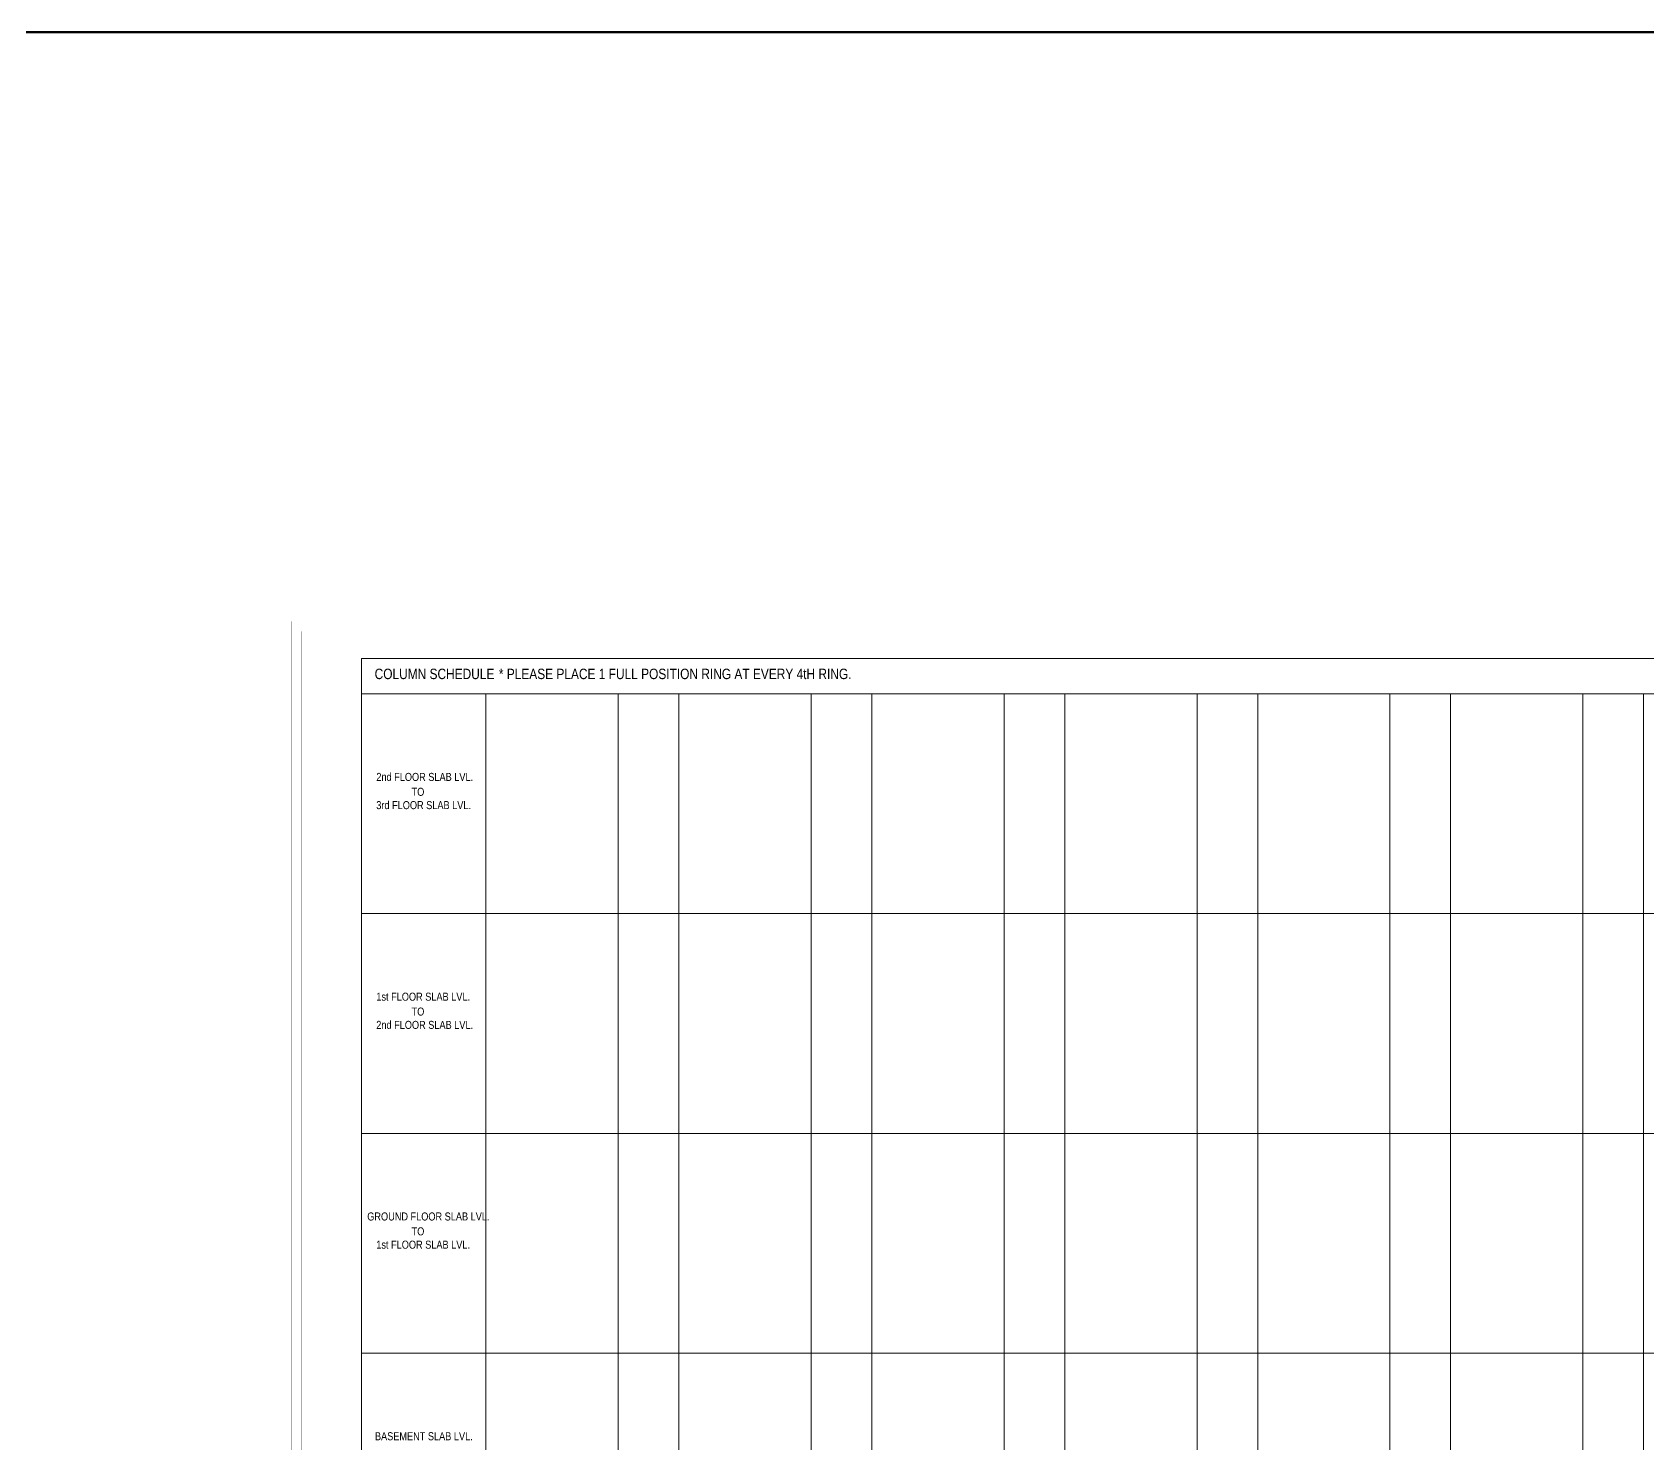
# Model space of a CAD drawing. Header units: millimetres. Extents: x 1112055 to 3390982, y -148532 to 766891.
# Drawn here: x 2964896 to 3025462, y 345356 to 398271 of the extents above; entities that cross this region are included whole.
import ezdxf
from ezdxf.enums import TextEntityAlignment as Align

# ---------------------------------------------------------------- set-up
doc = ezdxf.new("R2010")
doc.units = ezdxf.units.MM
doc.layers.add('B COLSCH', color=204, linetype='Continuous', lineweight=20)
doc.layers.add('B TITLE BLOCK', color=250, linetype='Continuous', lineweight=0)
doc.layers.add('B TEXT', color=7, linetype='Continuous')
doc.styles.add('SWINC', font='swissc.ttf')

msp = doc.modelspace()

# ---------------------------------------------------------------- linework, layer by layer
at = {"color": 3, "lineweight": 50}
msp.add_lwpolyline([(2725410.3, 398271.2), (3390982, 398271.2), (3390982, 186588.4), (2725410.3, 186588.4)], close=True, dxfattribs=at)
at = {"layer": 'B COLSCH', "color": 250, "lineweight": 0}
for p, q in [((2977244.7, 374789.1), (2977244.7, 316778.4)), ((2977244.7, 374789.1), (3061474.3, 374789.1)), ((2977244.7, 373470.1), (3061474.3, 373470.1)), ((2981905.3, 373470.1), (2981905.3, 316778.4)), ((2986864.4, 373470.1), (2986864.4, 324031)), ((2989138.8, 373470.1), (2989138.8, 316778.4)), ((2994098, 373470.1), (2994098, 324031)), ((2996372.4, 373470.1), (2996372.4, 316778.4)), ((3001331.5, 373470.1), (3001331.5, 324031)), ((3003605.9, 373470.1), (3003605.9, 316778.4)), ((3008565.1, 373470.1), (3008565.1, 324031)), ((3010839.5, 373470.1), (3010839.5, 316778.4)), ((3015798.6, 373470.1), (3015798.6, 324031)), ((3018073, 373470.1), (3018073, 316778.4)), ((3023032.2, 373470.1), (3023032.2, 324031)), ((3025306.5, 373470.1), (3025306.5, 316778.4)), ((2977244.7, 365230.3), (3061474.3, 365230.3)), ((2977244.7, 356990.4), (3061474.3, 356990.4)), ((2977244.7, 348750.6), (3061474.3, 348750.6))]:
    msp.add_line(p, q, dxfattribs=at)
at = {"layer": 'B TITLE BLOCK', "color": 1, "const_width": 8.39}
msp.add_lwpolyline([(2974602.9, 376187.5), (2974602.9, 300377.5), (3082000.4, 300377.5), (3082000.4, 376187.5)], close=True, dxfattribs=at)
at = {"layer": 'B TITLE BLOCK', "color": 250, "lineweight": 0, "const_width": 8.39}
msp.add_lwpolyline([(2974976.7, 375813.7), (2974976.7, 300751.2), (3081626.7, 300751.2), (3081626.7, 375813.7)], close=True, dxfattribs=at)

# ---------------------------------------------------------------- texts
at = {"layer": 'B TEXT', "color": 1, "style": 'SWINC'}
for s, p in [('COLUMN SCHEDULE', (2977731.8, 374022)), ('* PLEASE PLACE 1 FULL POSITION RING AT EVERY 4tH RING.', (2982388, 374022))]:
    msp.add_text(s, height=389.727, dxfattribs=at).set_placement(p)
for s, p in [('2nd FLOOR SLAB LVL.', (2977794.8, 370114.5)), ('3rd FLOOR SLAB LVL.', (2977792.8, 369057.2)), ('TO', (2979116.6, 369556.4)), ('1st FLOOR SLAB LVL.', (2977794.8, 361874.6)), ('TO', (2979116.6, 361316.6)), ('2nd FLOOR SLAB LVL.', (2977792.8, 360817.4)), ('GROUND FLOOR SLAB LVL.', (2977454.8, 353634.8)), ('TO', (2979116.6, 353076.8)), ('1st FLOOR SLAB LVL.', (2977792.8, 352577.5)), ('BASEMENT SLAB LVL.', (2977742.3, 345395))]:
    msp.add_text(s, height=300, dxfattribs=at).set_placement(p, align=Align.BOTTOM_LEFT)

doc.saveas('drawing.dxf')
